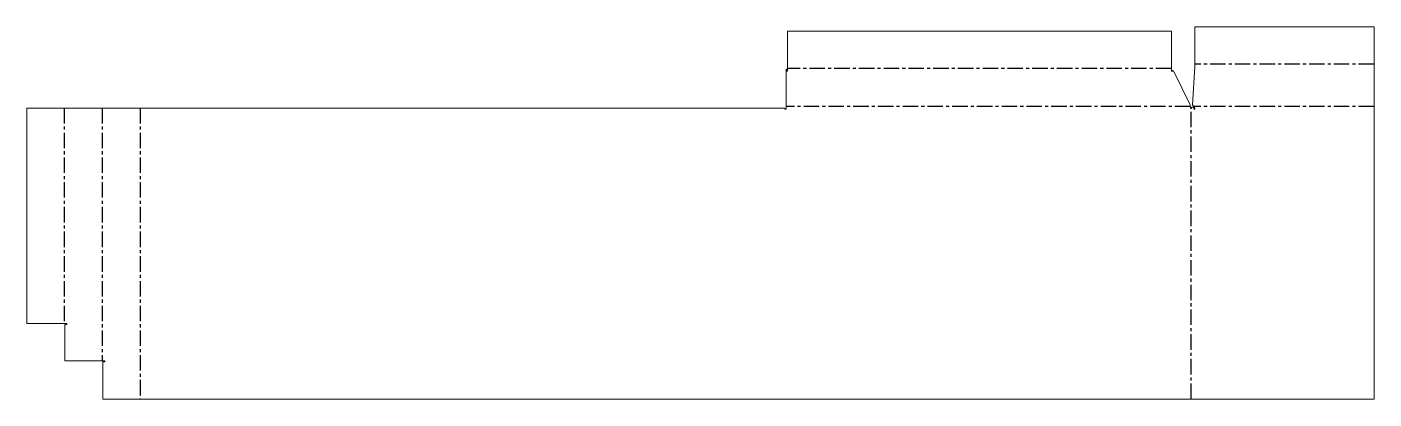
# Model space of a CAD drawing. Header units: millimetres. Extents: x -778 to 328, y -133 to 173.
import ezdxf

# ---------------------------------------------------------------- set-up
doc = ezdxf.new("R2010")
doc.units = ezdxf.units.MM
doc.linetypes.add('CENTERX2', pattern=[20.32, 12.7, -2.54, 2.54, -2.54])

msp = doc.modelspace()

# ---------------------------------------------------------------- linework, layer by layer
at = {"color": 7, "linetype": 'Continuous', "lineweight": 15}
for p, q in [((-153.3, 136.2), (-153.3, 169.2)), ((-153.3, 169.2), (162, 169.2)), ((162, 169.2), (162, 136.2)), ((181.2, 139.7), (181.2, 172.6)), ((181.2, 172.6), (328.4, 172.6)), ((328.4, 172.6), (328.4, -133.4)), ((-154.4, 137.9), (-154.4, 105)), ((-154.1, 137.9), (-154.4, 137.9)), ((-154.1, 137.9), (-154.1, 136.2)), ((-154.1, 136.2), (-153.3, 136.2)), ((162, 136.2), (162.9, 136.2)), ((162.9, 136.2), (162.9, 137)), ((162.9, 137), (163.3, 136.3)), ((163.3, 136.3), (163.8, 136.6)), ((177.4, 108.4), (163.8, 136.6)), ((181.1, 139.7), (179.4, 108.4)), ((181.1, 139.7), (181.2, 139.7)), ((-777.7, -71.3), (-777.7, 105.9)), ((-777.7, 105.9), (-155.3, 105.9)), ((-155.3, 105), (-155.3, 105.9)), ((-154.4, 105), (-155.3, 105)), ((177.4, 108.4), (177.7, 105.9)), ((177.7, 105.9), (178.6, 105.9)), ((178.6, 105.9), (178.6, 106.6)), ((180.3, 106.6), (178.6, 106.6)), ((181.2, 105.9), (179.4, 108.4)), ((180.3, 106.6), (180.3, 105)), ((180.3, 105), (181.2, 105)), ((181.2, 105), (181.2, 105.9)), ((-745, -71.3), (-777.7, -71.3)), ((-746.6, -72.2), (-746.6, -101.9)), ((-746.6, -72.2), (-745, -72.2)), ((-745, -72.2), (-745, -71.3)), ((-746.6, -101.9), (-713.8, -101.9)), ((-715.4, -102.8), (-715.4, -133.4)), ((-715.4, -102.8), (-713.8, -102.8)), ((-713.8, -102.8), (-713.8, -101.9)), ((-715.4, -133.4), (328.4, -133.4))]:
    msp.add_line(p, q, dxfattribs=at)
at = {"color": 7, "linetype": 'CENTERX2'}
for p, q in [((162, 138.4), (-153.3, 138.4)), ((328.4, 141.9), (181.2, 141.9)), ((-747.2, 105.9), (-747.2, -71.3)), ((-715.9, 105.9), (-715.9, -101.9)), ((-684.7, 105.9), (-684.7, -133.4)), ((177.6, 107.1), (-154.4, 107.1)), ((178.2, -133.4), (178.2, 105.9)), ((328.4, 107.1), (180.3, 107.1))]:
    msp.add_line(p, q, dxfattribs=at)

doc.saveas('drawing.dxf')
